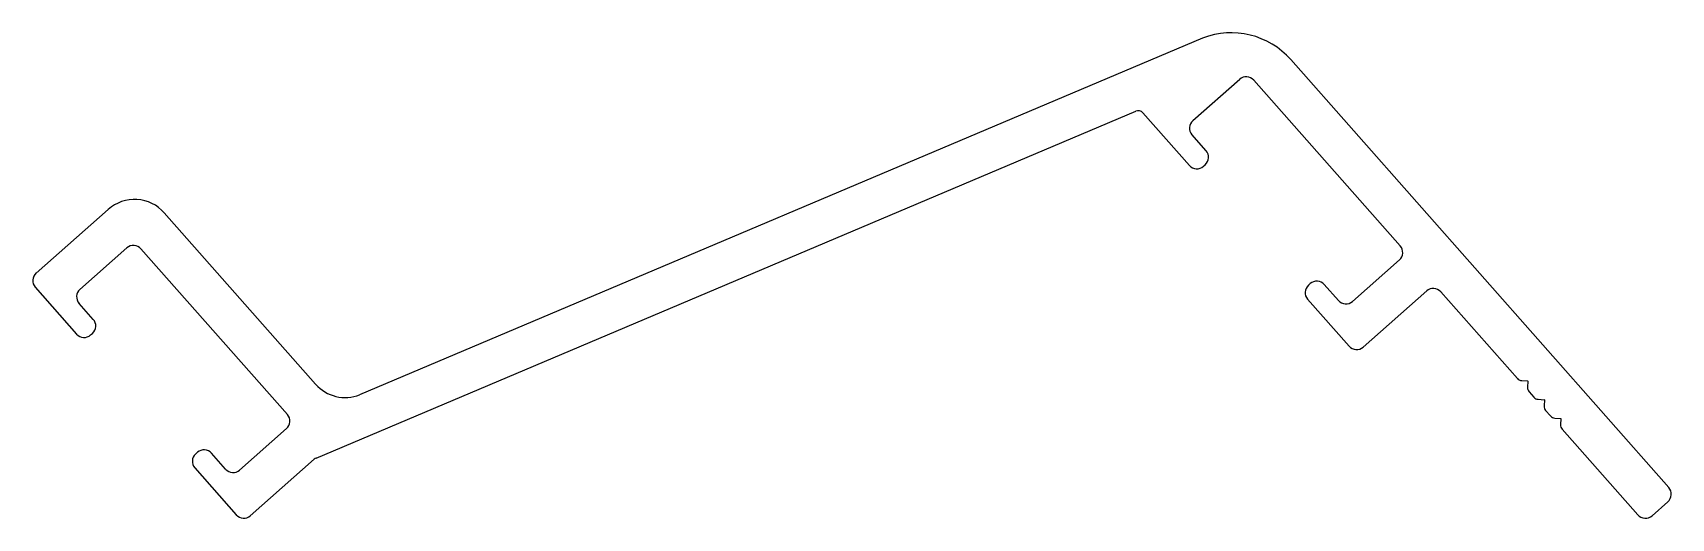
# Model space of a CAD drawing. Extents: x -34.8 to 30.8, y 0.3 to 19.7.
import ezdxf

# ---------------------------------------------------------------- set-up
doc = ezdxf.new("R2010")
doc.units = 0
doc.layers.add('5', color=7, linetype='CONTINUOUS')

msp = doc.modelspace()

# ---------------------------------------------------------------- linework, layer by layer
at = {"layer": '5', "color": 7, "linetype": 'CONTINUOUS'}
for p, q in [((12.034, 19.491), (-21.701, 5.213)), ((30.687, 1.506), (15.559, 18.632)), ((11.64, 16.187), (13.52, 17.847)), ((14.08, 17.813), (19.944, 11.174)), ((-23.446, 2.682), (9.358, 16.566)), ((9.647, 16.5), (11.506, 14.395)), ((12.173, 14.984), (11.605, 15.627)), ((12.067, 14.361), (12.138, 14.424)), ((-31.761, 12.638), (-34.645, 10.09)), ((-23.464, 5.643), (-29.521, 12.499)), ((-32.893, 9.435), (-31.013, 11.096)), ((-30.453, 11.061), (-24.589, 4.422)), ((19.91, 10.613), (18.03, 8.953)), ((-34.681, 9.517), (-33.027, 7.644)), ((16.342, 9.665), (16.271, 9.602)), ((17.47, 8.988), (16.902, 9.63)), ((18.457, 7.127), (21.003, 9.376)), ((21.563, 9.341), (24.631, 5.868)), ((-32.36, 8.233), (-32.928, 8.875)), ((16.236, 9.041), (17.896, 7.162)), ((-32.467, 7.609), (-32.395, 7.672)), ((24.803, 5.784), (25.045, 5.769)), ((25.052, 5.76), (25.037, 5.519)), ((25.1, 5.338), (25.293, 5.118)), ((25.465, 5.034), (25.707, 5.019)), ((25.714, 5.011), (25.699, 4.769)), ((25.762, 4.588), (25.955, 4.369)), ((26.127, 4.285), (26.369, 4.27)), ((26.376, 4.261), (26.361, 4.02)), ((-24.623, 3.862), (-26.503, 2.201)), ((26.423, 3.839), (26.423, 3.839)), ((26.423, 3.839), (29.45, 0.413)), ((-28.191, 2.913), (-28.263, 2.85)), ((-27.064, 2.236), (-27.631, 2.879)), ((-26.077, 0.375), (-23.515, 2.638)), ((-28.297, 2.29), (-26.637, 0.41)), ((30.024, 0.377), (30.652, 0.932))]:
    msp.add_line(p, q, dxfattribs=at)
for centre, radius, start, end in [((13.18, 16.53), 3.175, 41.45543, 111.14723), ((13.782, 17.55), 0.397, 41.45543, 131.45543), ((9.457, 16.332), 0.254, 41.45543, 112.93998), ((11.903, 15.889), 0.397, 131.45543, 221.45543), ((11.875, 14.721), 0.397, 311.45543, 41.45543), ((11.804, 14.658), 0.397, 221.45543, 311.45543), ((-30.71, 11.448), 1.587, 41.45543, 131.45543), ((-30.751, 10.798), 0.397, 41.45543, 131.45543), ((19.647, 10.911), 0.397, 311.45543, 41.45543), ((-34.376, 9.786), 0.406, 131.45543, 221.45543), ((-32.631, 9.138), 0.397, 131.45543, 221.45543), ((16.533, 9.304), 0.397, 131.45543, 221.45543), ((16.605, 9.367), 0.397, 41.45543, 131.45543), ((21.266, 9.079), 0.397, 41.45543, 131.45543), ((17.767, 9.25), 0.397, 221.45543, 311.45543), ((-32.658, 7.97), 0.397, 311.45543, 41.45543), ((-32.729, 7.907), 0.397, 221.45543, 311.45543), ((18.194, 7.424), 0.397, 221.45543, 311.45543), ((-22.274, 6.694), 1.588, 221.45543, 291.14723), ((24.819, 6.033), 0.25, 221.45543, 266.45543), ((25.287, 5.503), 0.25, 176.45543, 221.45543), ((25.044, 5.761), 0.008, 356.45543, 86.45543), ((25.481, 5.284), 0.25, 221.45543, 266.45543), ((25.949, 4.754), 0.25, 176.45543, 221.45543), ((25.706, 5.011), 0.008, 356.45543, 86.45543), ((-24.886, 4.159), 0.397, 311.45543, 41.45543), ((26.143, 4.534), 0.25, 221.45543, 266.45543), ((26.611, 4.004), 0.25, 176.45543, 221.45543), ((26.368, 4.262), 0.008, 356.45543, 86.45543), ((-28, 2.553), 0.397, 131.45543, 221.45543), ((-27.928, 2.616), 0.397, 41.45543, 131.45543), ((-23.347, 2.448), 0.254, 112.93998, 131.45543), ((-26.766, 2.499), 0.397, 221.45543, 311.45543), ((30.383, 1.237), 0.406, 311.45543, 41.45543), ((-26.339, 0.673), 0.397, 221.45543, 311.45543), ((29.755, 0.682), 0.406, 221.45543, 311.45543)]:
    msp.add_arc(centre, radius, start, end, dxfattribs=at)

doc.saveas('drawing.dxf')
